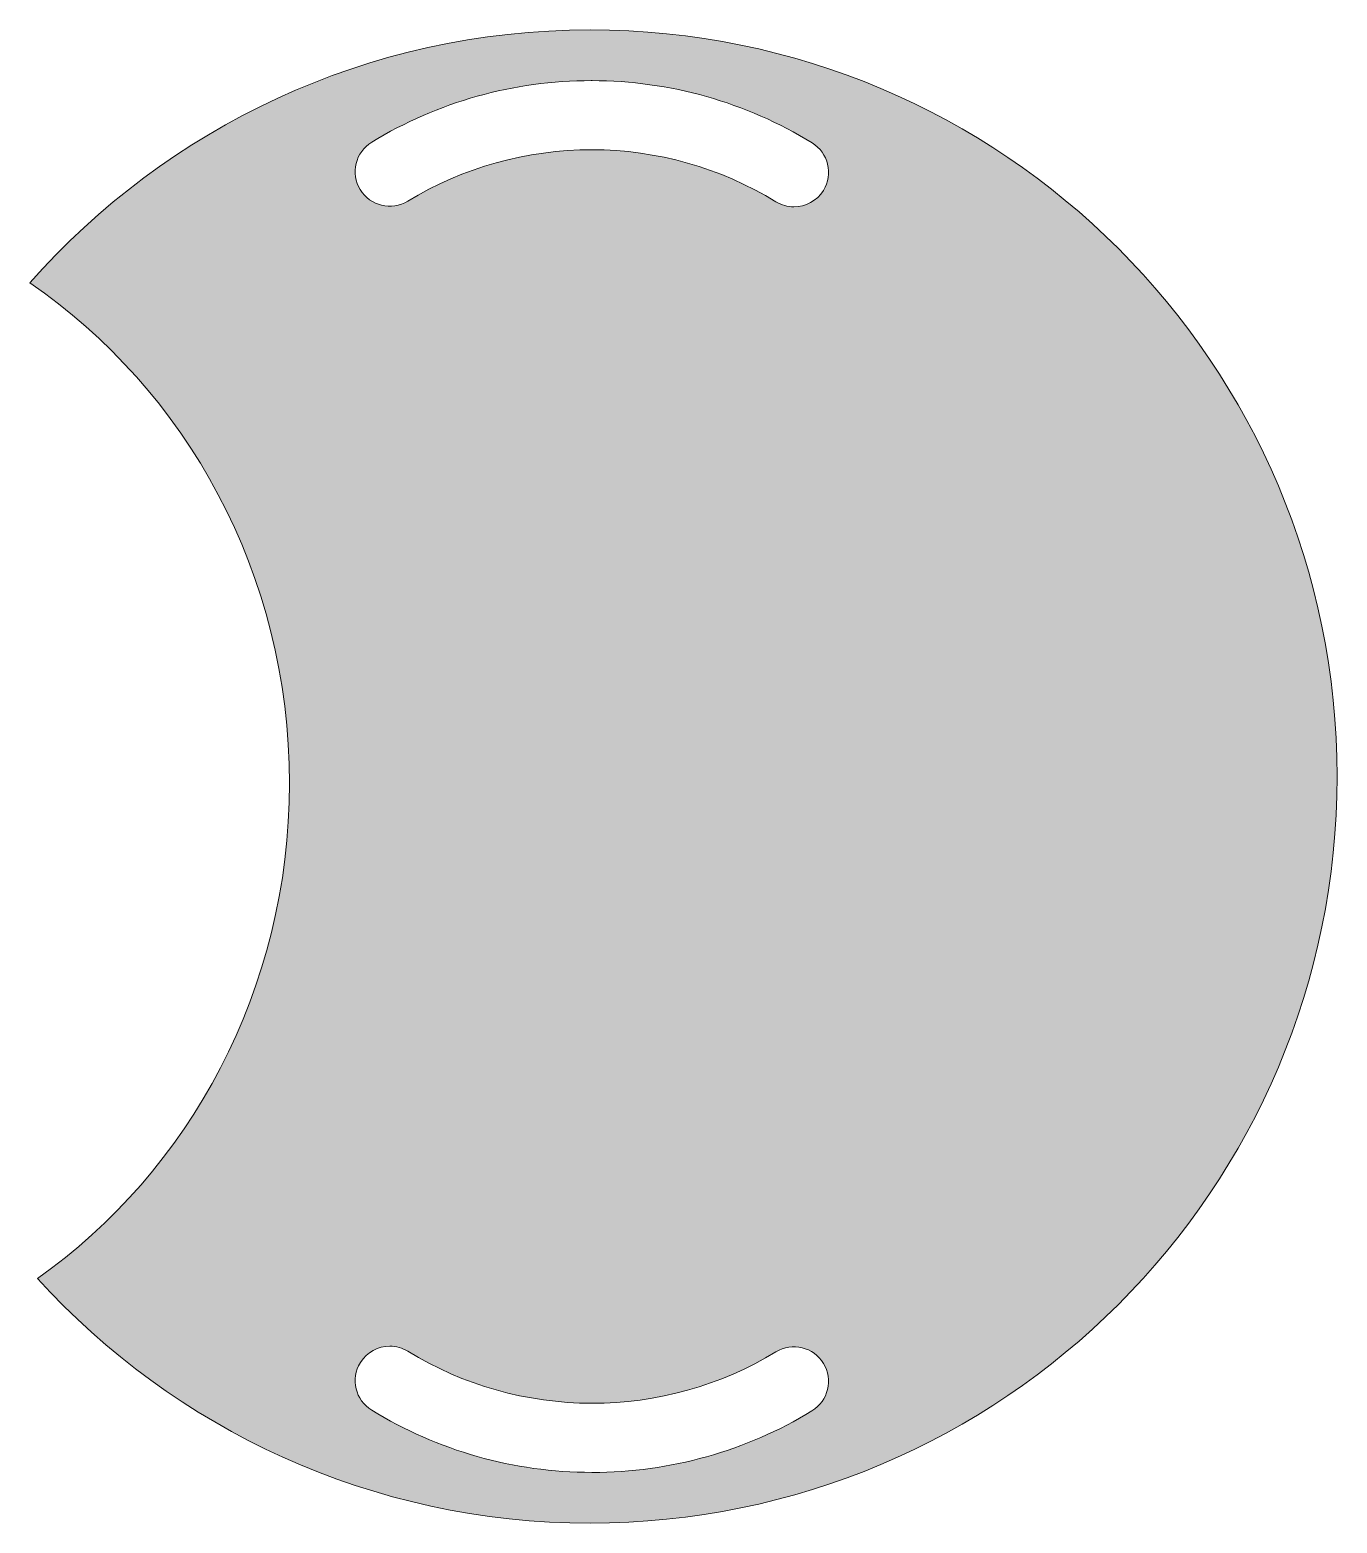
# Model space of a CAD drawing. Header units: inches. Extents: x 6.65 to 11.9, y -43.67 to -37.67.
import ezdxf

# ---------------------------------------------------------------- set-up
doc = ezdxf.new("R2010")
doc.units = ezdxf.units.IN
doc.header["$MEASUREMENT"] = 0
doc.layers.add('_U+0421_U+043B_U+043E_U+0439 1', color=7, linetype='Continuous')

# ---------------------------------------------------------------- blocks, each defined once
blk = doc.blocks.new('block 2')
at = {"layer": '_U+0421_U+043B_U+043E_U+0439 1', "lineweight": 0}
for points, knots in [([(8.9033, -37.6667), (8.0067, -37.6667), (7.2019, -38.06), (6.6522, -38.6837), (7.2803, -39.1131), (7.695, -39.8532), (7.695, -40.6944), (7.695, -41.5219), (7.2936, -42.2517), (6.6828, -42.6837), (6.6828, -42.6837), (6.6828, -42.6839), (6.6828, -42.6839), (7.2317, -43.2876), (8.0232, -43.6667), (8.9033, -43.6667), (10.5601, -43.6667), (11.9033, -42.3235), (11.9033, -40.6667), (11.9033, -39.0099), (10.5601, -37.6667), (8.9033, -37.6667)], [0, 0, 0, 0, 1, 1, 1, 2, 2, 2, 3, 3, 3, 4, 4, 4, 5, 5, 5, 6, 6, 6, 7, 7, 7, 7]), ([(8.0256, -38.1178), (8.2907, -37.956), (8.5956, -37.8706), (8.9075, -37.8706), (8.9075, -37.8706), (8.9103, -37.8706), (8.9103, -37.8706), (9.2232, -37.871), (9.5289, -37.9575), (9.7942, -38.1206), (9.8596, -38.1608), (9.88, -38.2462), (9.8397, -38.3117), (9.8136, -38.3543), (9.7679, -38.3778), (9.7213, -38.3778), (9.6965, -38.3778), (9.6714, -38.3712), (9.6487, -38.3572), (9.4269, -38.221), (9.1715, -38.1487), (8.9099, -38.1483), (8.6482, -38.1481), (8.3924, -38.2193), (8.1703, -38.355), (8.1047, -38.3949), (8.0193, -38.3742), (7.9793, -38.3087), (7.9393, -38.2433), (7.96, -38.1578), (8.0256, -38.1178)], [0, 0, 0, 0, 1, 1, 1, 2, 2, 2, 3, 3, 3, 4, 4, 4, 5, 5, 5, 6, 6, 6, 7, 7, 7, 8, 8, 8, 9, 9, 9, 10, 10, 10, 10]), ([(9.7939, -43.2156), (9.5287, -43.3774), (9.2239, -43.4628), (8.9119, -43.4628), (8.9119, -43.4628), (8.9092, -43.4628), (8.9092, -43.4628), (8.5963, -43.4624), (8.2906, -43.3758), (8.0253, -43.2128), (7.9599, -43.1725), (7.9394, -43.0871), (7.9797, -43.0217), (8.0058, -42.979), (8.0515, -42.9556), (8.0982, -42.9556), (8.1229, -42.9556), (8.1481, -42.9621), (8.1707, -42.9761), (8.3925, -43.1124), (8.6479, -43.1846), (8.9096, -43.185), (9.1712, -43.1853), (9.4271, -43.114), (9.6492, -42.9783), (9.7147, -42.9385), (9.8001, -42.9592), (9.8401, -43.0246), (9.8801, -43.09), (9.8594, -43.1756), (9.7939, -43.2156)], [0, 0, 0, 0, 1, 1, 1, 2, 2, 2, 3, 3, 3, 4, 4, 4, 5, 5, 5, 6, 6, 6, 7, 7, 7, 8, 8, 8, 9, 9, 9, 10, 10, 10, 10])]:
    blk.add_open_spline(points, degree=3, knots=knots, dxfattribs=at)

msp = doc.modelspace()

# ---------------------------------------------------------------- hatches: boundary and pattern name
at = {"layer": '_U+0421_U+043B_U+043E_U+0439 1', "true_color": 0xffffff}
h = msp.add_hatch(color=7, dxfattribs=at)
h.dxf.hatch_style = 2
edge = h.paths.add_edge_path()
edge.add_spline(control_points=[(8.9033, -37.6667), (8.0067, -37.6667), (7.2019, -38.06), (6.6522, -38.6837), (7.2803, -39.1131), (7.695, -39.8532), (7.695, -40.6944), (7.695, -41.5219), (7.2936, -42.2517), (6.6828, -42.6837), (6.6828, -42.6837), (6.6828, -42.6839), (6.6828, -42.6839), (7.2317, -43.2876), (8.0232, -43.6667), (8.9033, -43.6667), (10.5601, -43.6667), (11.9033, -42.3235), (11.9033, -40.6667), (11.9033, -39.0099), (10.5601, -37.6667), (8.9033, -37.6667)], knot_values=[0, 0, 0, 0, 1, 1, 1, 2, 2, 2, 3, 3, 3, 4, 4, 4, 5, 5, 5, 6, 6, 6, 7, 7, 7, 7], degree=3, periodic=1)
edge = h.paths.add_edge_path()
edge.add_spline(control_points=[(8.0256, -38.1178), (8.2907, -37.956), (8.5956, -37.8706), (8.9075, -37.8706), (8.9075, -37.8706), (8.9103, -37.8706), (8.9103, -37.8706), (9.2232, -37.871), (9.5289, -37.9575), (9.7942, -38.1206), (9.8596, -38.1608), (9.88, -38.2462), (9.8397, -38.3117), (9.8136, -38.3543), (9.7679, -38.3778), (9.7213, -38.3778), (9.6965, -38.3778), (9.6714, -38.3712), (9.6487, -38.3572), (9.4269, -38.221), (9.1715, -38.1487), (8.9099, -38.1483), (8.6482, -38.1481), (8.3924, -38.2193), (8.1703, -38.355), (8.1047, -38.3949), (8.0193, -38.3742), (7.9793, -38.3087), (7.9393, -38.2433), (7.96, -38.1578), (8.0256, -38.1178)], knot_values=[0, 0, 0, 0, 1, 1, 1, 2, 2, 2, 3, 3, 3, 4, 4, 4, 5, 5, 5, 6, 6, 6, 7, 7, 7, 8, 8, 8, 9, 9, 9, 10, 10, 10, 10], degree=3, periodic=1)
edge = h.paths.add_edge_path()
edge.add_spline(control_points=[(9.7939, -43.2156), (9.5287, -43.3774), (9.2239, -43.4628), (8.9119, -43.4628), (8.9119, -43.4628), (8.9092, -43.4628), (8.9092, -43.4628), (8.5963, -43.4624), (8.2906, -43.3758), (8.0253, -43.2128), (7.9599, -43.1725), (7.9394, -43.0871), (7.9797, -43.0217), (8.0058, -42.979), (8.0515, -42.9556), (8.0982, -42.9556), (8.1229, -42.9556), (8.1481, -42.9621), (8.1707, -42.9761), (8.3925, -43.1124), (8.6479, -43.1846), (8.9096, -43.185), (9.1712, -43.1853), (9.4271, -43.114), (9.6492, -42.9783), (9.7147, -42.9385), (9.8001, -42.9592), (9.8401, -43.0246), (9.8801, -43.09), (9.8594, -43.1756), (9.7939, -43.2156)], knot_values=[0, 0, 0, 0, 1, 1, 1, 2, 2, 2, 3, 3, 3, 4, 4, 4, 5, 5, 5, 6, 6, 6, 7, 7, 7, 8, 8, 8, 9, 9, 9, 10, 10, 10, 10], degree=3, periodic=1)

# ---------------------------------------------------------------- block references
at = {"layer": '_U+0421_U+043B_U+043E_U+0439 1'}
msp.add_blockref('block 2', (0, 0), dxfattribs=at)

doc.saveas('drawing.dxf')
